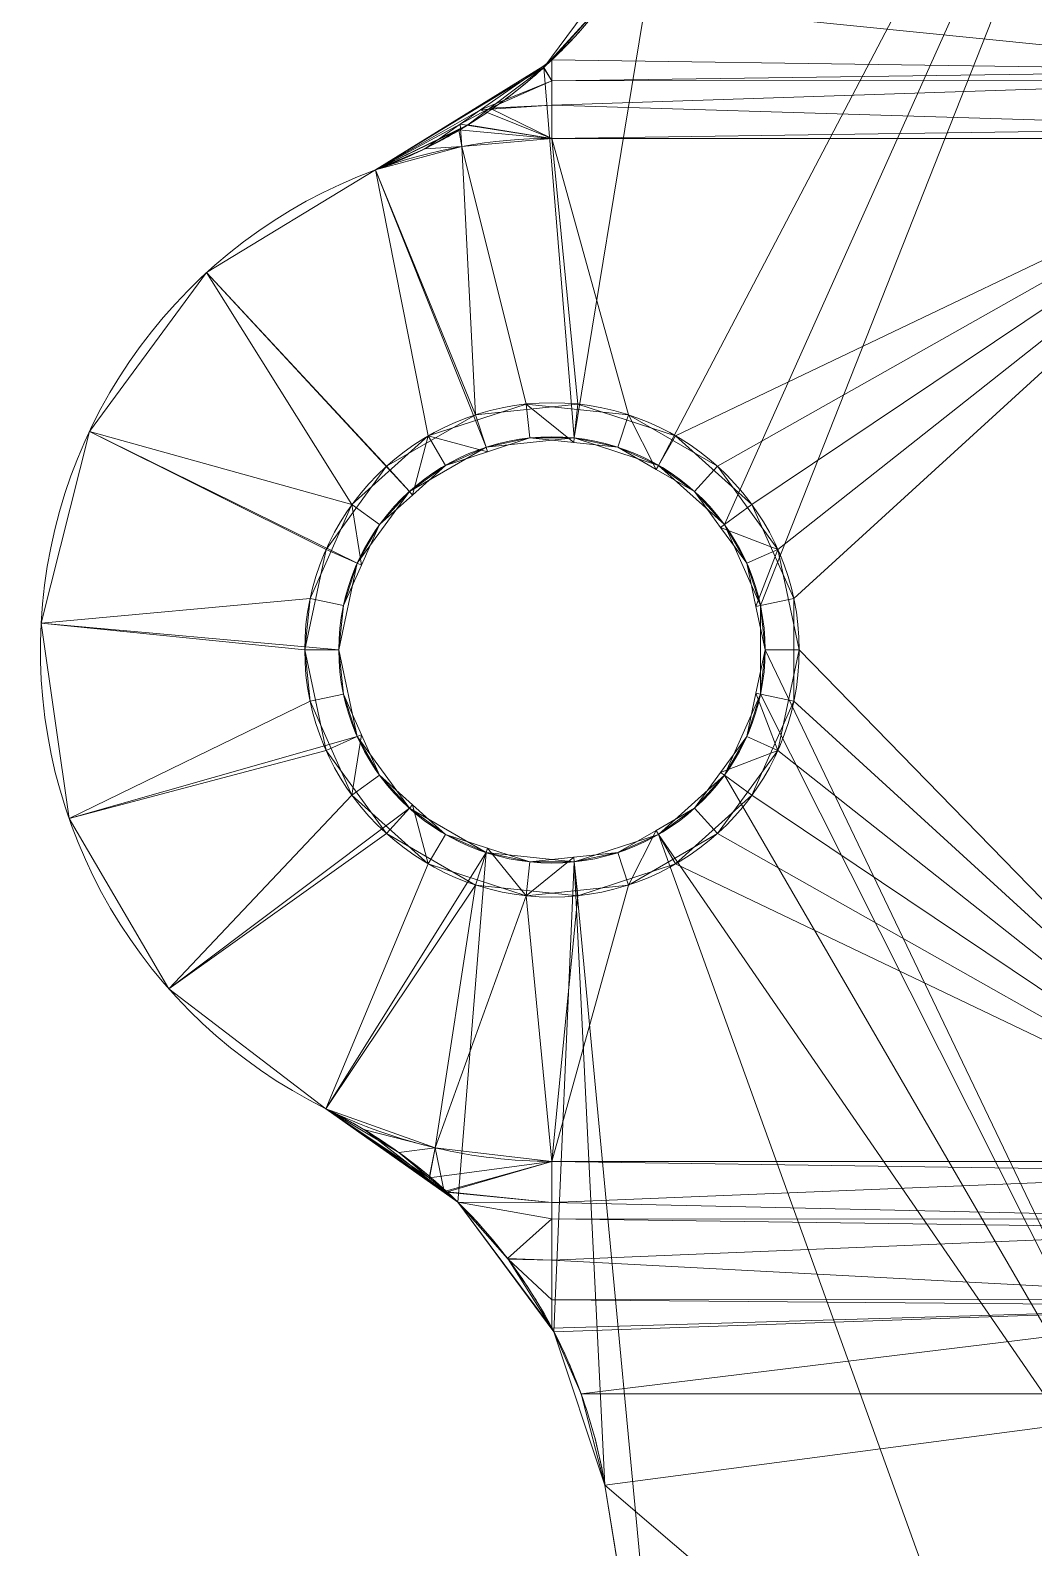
# Model space of a CAD drawing. Header units: millimetres. Extents: x 9475.8 to 9512, y -109.2 to -28.5.
# Drawn here: x 9475.76 to 9499.3, y -91.06 to -55.46 of the extents above; entities that cross this region are included whole.
import ezdxf

# ---------------------------------------------------------------- set-up
doc = ezdxf.new("R2010")
doc.units = ezdxf.units.MM
doc.layers.add('1', color=7, linetype='Continuous', true_color=0xffffff)

# ---------------------------------------------------------------- blocks, each defined once
blk = doc.blocks.new('130_11_0433_8001_000')
at = {"layer": '1', "color": 252, "linetype": 'Continuous', "lineweight": 18}
for points in [[(9490.553856, -52.625276, 28.5), (9488.52253, -65.027393, 28.5), (9490.50045, -65.669872, 28.5), (9505.49984, -37.034824, 28.5)], [(9505.49984, -37.034824, -28.5), (9490.50045, -65.669872, -28.5), (9488.52253, -65.027393, -28.5), (9490.553856, -52.625276, -28.5)], [(9490.50045, -65.669872, 28.5), (9492.045403, -67.061074, 28.5), (9505.49984, -37.034824, 28.5)], [(9505.49984, -37.034824, -28.5), (9492.045403, -67.061074, -28.5), (9490.50045, -65.669872, -28.5)], [(9492.045403, -67.061074, 28.5), (9492.890358, -68.960443, 28.5), (9505.49984, -37.034824, 28.5)], [(9492.890358, -68.960443, -28.5), (9492.045403, -67.061074, -28.5), (9505.49984, -37.034824, -28.5)], [(9505.49984, -96.110865, 28.5), (9505.49984, -37.034824, 28.5), (9492.890358, -68.960443, 28.5), (9492.890358, -71.039557, 28.5)], [(9493.000031, -70, -28.5), (9492.890358, -68.960443, -28.5), (9505.49984, -37.034824, -28.5), (9505.49984, -96.110865, -28.5)], [(9489.240646, -54.773062, 25.571231), (9487.805367, -56.338228, 28.5), (9490.553856, -52.625276, 28.5)], [(9490.553856, -52.625276, -28.5), (9487.805367, -56.338228, -28.5), (9489.240646, -54.773062, -25.571231)], [(9488.52253, -65.027393, 28.5), (9490.553856, -52.625276, 28.5), (9487.805367, -56.338228, 28.5)], [(9487.805367, -56.338228, -28.5), (9490.553856, -52.625276, -28.5), (9488.52253, -65.027393, -28.5)], [(9487.805367, -56.338228, 28.5), (9489.240646, -54.773062, 25.571231), (9487.999916, -56.156304, 24.791988)], [(9487.999916, -56.156304, -24.791988), (9489.240646, -54.773062, -25.571231), (9487.805367, -56.338228, -28.5)], [(9505.49984, -56.408517, 24.591103), (9487.999916, -56.156304, 24.791988), (9489.240646, -54.773062, 25.571231)], [(9489.240646, -54.773062, -25.571231), (9487.999916, -56.156304, -24.791988), (9505.49984, -56.408517, -24.591103)], [(9489.240646, -54.773062, 25.571231), (9505.49984, -54.758448, 25.545977), (9505.49984, -56.408517, 24.591103)], [(9505.49984, -56.408517, -24.591103), (9505.49984, -54.758448, -25.545977), (9489.240646, -54.773062, -25.571231)], [(9487.805367, -56.338228, -28.5), (9487.783432, -56.307737, -24.645053), (9487.999916, -56.156304, -24.791988)], [(9487.999916, -56.650709, -24.31372), (9487.999916, -56.156304, -24.791988), (9487.783432, -56.307737, -24.645053)], [(9487.805367, -56.338228, 24.650468), (9487.999916, -56.156304, 24.791988), (9487.999916, -56.650709, 24.31372)], [(9487.999916, -56.156304, 24.791988), (9487.805367, -56.338228, 24.650468), (9487.805367, -56.338228, 28.5)], [(9487.999916, -56.650709, 24.31372), (9487.999916, -56.156304, 24.791988), (9505.49984, -56.408517, 24.591103)], [(9505.49984, -56.408517, -24.591103), (9487.999916, -56.156304, -24.791988), (9487.999916, -56.650709, -24.31372)], [(9483.857155, -58.737691, -28.5), (9486.322403, -57.328749, -23.654379), (9487.783432, -56.307737, -24.645053)], [(9487.783432, -56.307737, -24.645053), (9487.805367, -56.338228, -28.5), (9483.857155, -58.737691, -28.5)], [(9483.857155, -58.737691, 28.5), (9487.805367, -56.338228, 28.5), (9487.805367, -56.338228, 24.650468)], [(9487.805367, -56.338228, 24.650468), (9486.540794, -57.292659, 23.725262), (9483.857155, -58.737691, 28.5)], [(9487.805367, -56.338228, 28.5), (9483.857155, -58.737691, 28.5), (9486.454964, -65.244719, 28.5), (9488.52253, -65.027393, 28.5)], [(9488.52253, -65.027393, -28.5), (9486.454964, -65.244719, -28.5), (9483.857155, -58.737691, -28.5), (9487.805367, -56.338228, -28.5)], [(9487.783432, -56.307737, -24.645053), (9486.322403, -57.328749, -23.654379), (9487.999916, -56.650709, -24.31372)], [(9486.540794, -57.292659, 23.725262), (9487.805367, -56.338228, 24.650468), (9487.999916, -56.650709, 24.31372)], [(9505.49984, -56.408517, 24.591103), (9505.49984, -56.641635, 24.312336), (9487.999916, -56.650709, 24.31372)], [(9487.999916, -56.650709, -24.31372), (9505.49984, -56.641635, -24.312336), (9505.49984, -56.408517, -24.591103)], [(9486.322403, -57.328749, -23.654379), (9487.999916, -57.215191, -23.767671), (9487.999916, -56.650709, -24.31372)], [(9487.999916, -56.650709, 24.31372), (9487.999916, -57.215191, 23.767671), (9486.540794, -57.292659, 23.725262)], [(9487.999916, -57.215191, 23.767671), (9505.49984, -56.641635, 24.312336), (9505.49984, -57.747807, 22.989567)], [(9487.999916, -57.215191, 23.767671), (9487.999916, -56.650709, 24.31372), (9505.49984, -56.641635, 24.312336)], [(9505.49984, -57.747807, -22.989567), (9505.49984, -56.641635, -24.312336), (9487.999916, -57.215191, -23.767671)], [(9505.49984, -56.641635, -24.312336), (9487.999916, -56.650709, -24.31372), (9487.999916, -57.215191, -23.767671)], [(9483.857155, -58.737691, 28.5), (9486.540794, -57.292659, 23.725262), (9486.02581, -57.682171, 23.347678)], [(9487.999916, -57.999998, 22.500001), (9486.02581, -57.682171, 23.347678), (9486.540794, -57.292659, 23.725262)], [(9487.999916, -57.999998, -22.500001), (9487.999916, -57.215191, -23.767671), (9486.322403, -57.328749, -23.654379)], [(9486.540794, -57.292659, 23.725262), (9487.999916, -57.215191, 23.767671), (9487.999916, -57.999998, 22.500001)], [(9505.49984, -57.747807, 22.989567), (9487.999916, -57.999998, 22.500001), (9487.999916, -57.215191, 23.767671)], [(9487.999916, -57.215191, -23.767671), (9487.999916, -57.999998, -22.500001), (9505.49984, -57.747807, -22.989567)], [(9483.857155, -58.737691, -28.5), (9485.846519, -57.661049, -23.331953), (9486.322403, -57.328749, -23.654379)], [(9485.019684, -58.239389, -22.770798), (9485.846519, -57.661049, -23.331953), (9483.857155, -58.737691, -28.5)], [(9485.883713, -58.188092, -22.500001), (9485.846519, -57.661049, -23.331953), (9485.019684, -58.239389, -22.770798)], [(9487.999916, -57.999998, -22.500001), (9486.322403, -57.328749, -23.654379), (9485.846519, -57.661049, -23.331953)], [(9485.846519, -57.661049, -23.331953), (9485.883713, -58.188092, -22.500001), (9487.999916, -57.999998, -22.500001)], [(9486.02581, -57.682171, 23.347678), (9485.816956, -57.79748, 23.228375), (9483.857155, -58.737691, 28.5)], [(9483.857155, -58.737691, 28.5), (9485.816956, -57.79748, 23.228375), (9485.013962, -58.242187, 22.76827)], [(9485.013962, -58.242187, 22.76827), (9485.816956, -57.79748, 23.228375), (9485.883713, -58.188092, 22.500001)], [(9485.816956, -57.79748, 23.228375), (9486.02581, -57.682171, 23.347678), (9487.999916, -57.999998, 22.500001)], [(9487.999916, -57.999998, 22.500001), (9485.883713, -58.188092, 22.500001), (9485.816956, -57.79748, 23.228375)], [(9485.883713, -58.188092, 22.500001), (9487.999916, -57.999998, 22.500001), (9488.606453, -64.231776, 22.500001), (9486.207962, -64.483874, 22.500001)], [(9487.999916, -57.999998, -22.500001), (9485.883713, -58.188092, -22.500001), (9487.393379, -64.231776, -22.500001), (9489.79187, -64.483874, -22.500001)], [(9505.49984, -57.747807, 22.989567), (9505.49984, -57.999998, 22.500001), (9487.999916, -57.999998, 22.500001)], [(9487.999916, -57.999998, -22.500001), (9505.49984, -57.999998, -22.500001), (9505.49984, -57.747807, -22.989567)], [(9490.90004, -64.97705, 22.500001), (9488.606453, -64.231776, 22.500001), (9487.999916, -57.999998, 22.500001), (9505.49984, -57.999998, 22.500001)], [(9505.49984, -57.999998, -22.500001), (9487.999916, -57.999998, -22.500001), (9489.79187, -64.483874, -22.500001), (9491.881371, -65.689757, -22.500001)], [(9505.49984, -57.999998, 22.500001), (9492.691994, -66.590846, 22.500001), (9490.90004, -64.97705, 22.500001)], [(9491.881371, -65.689757, -22.500001), (9493.298531, -67.64093, -22.500001), (9505.49984, -57.999998, -22.500001)], [(9505.49984, -57.999998, 22.500001), (9493.673325, -68.794109, 22.500001), (9492.691994, -66.590846, 22.500001)], [(9493.298531, -67.64093, -22.500001), (9493.800163, -70, -22.500001), (9505.49984, -82.000002, -22.500001), (9505.49984, -57.999998, -22.500001)], [(9505.49984, -57.999998, 22.500001), (9505.49984, -82.000002, 22.500001), (9493.673325, -71.205884, 22.500001), (9493.673325, -68.794109, 22.500001)], [(9486.207962, -64.483874, 22.500001), (9483.857155, -58.737691, 22.500001), (9485.883713, -58.188092, 22.500001)], [(9485.883713, -58.188092, 22.500001), (9483.857155, -58.737691, 22.500001), (9485.013962, -58.242187, 22.76827)], [(9485.019684, -58.239389, -22.770798), (9483.857155, -58.737691, -22.500001), (9485.883713, -58.188092, -22.500001)], [(9485.099792, -64.97705, -22.500001), (9487.393379, -64.231776, -22.500001), (9485.883713, -58.188092, -22.500001), (9483.857155, -58.737691, -22.500001)], [(9483.857155, -58.737691, -28.5), (9483.857155, -58.737691, -22.500001), (9485.019684, -58.239389, -22.770798)], [(9485.013962, -58.242187, 22.76827), (9483.857155, -58.737691, 22.500001), (9483.857155, -58.737691, 28.5)], [(9479.899406, -61.146859, 22.500001), (9483.857155, -58.737691, 22.500001), (9486.207962, -64.483874, 22.500001), (9484.119415, -65.689757, 22.500001)], [(9483.857155, -58.737691, 28.5), (9483.857155, -58.737691, 22.500001), (9479.899406, -61.146859, 22.500001), (9479.899406, -61.146859, 28.5)], [(9483.857155, -58.737691, -22.500001), (9483.857155, -58.737691, -28.5), (9479.899406, -61.146859, -28.5), (9479.899406, -61.146859, -22.500001)], [(9483.307838, -66.590846, -22.500001), (9485.099792, -64.97705, -22.500001), (9483.857155, -58.737691, -22.500001), (9479.899406, -61.146859, -22.500001)], [(9484.654427, -66.284277, 28.5), (9486.454964, -65.244719, 28.5), (9483.857155, -58.737691, 28.5), (9479.899406, -61.146859, 28.5)], [(9479.899406, -61.146859, -28.5), (9483.857155, -58.737691, -28.5), (9486.454964, -65.244719, -28.5), (9484.654427, -66.284277, -28.5)], [(9484.119415, -65.689757, 22.500001), (9482.701302, -67.64093, 22.500001), (9477.14901, -64.876109, 22.500001), (9479.899406, -61.146859, 22.500001)], [(9479.899406, -61.146859, 28.5), (9479.899406, -61.146859, 22.500001), (9477.14901, -64.876109, 22.500001), (9477.14901, -64.876109, 28.5)], [(9479.899406, -61.146859, -22.500001), (9479.899406, -61.146859, -28.5), (9477.14901, -64.876109, -28.5), (9477.14901, -64.876109, -22.500001)], [(9479.899406, -61.146859, -22.500001), (9477.14901, -64.876109, -22.500001), (9483.307838, -66.590846, -22.500001)], [(9479.899406, -61.146859, 28.5), (9477.14901, -64.876109, 28.5), (9483.431816, -67.96632, 28.5), (9484.654427, -66.284277, 28.5)], [(9484.654427, -66.284277, -28.5), (9483.431816, -67.96632, -28.5), (9477.14901, -64.876109, -28.5), (9479.899406, -61.146859, -28.5)], [(9486.488342, -65.348633, -23.3), (9487.477303, -65.027393, -23.3), (9487.393379, -64.231776, -22.500001), (9485.099792, -64.97705, -22.500001)], [(9488.52253, -65.027393, 23.3), (9486.454964, -65.244719, 23.3), (9486.207962, -64.483874, 22.500001), (9488.606453, -64.231776, 22.500001)], [(9487.393379, -64.231776, -22.500001), (9487.477303, -65.027393, -23.3), (9488.511086, -65.136053, -23.3)], [(9488.511086, -65.136053, -23.3), (9489.544868, -65.244719, -23.3), (9489.79187, -64.483874, -22.500001), (9487.393379, -64.231776, -22.500001)], [(9490.50045, -65.669872, 23.3), (9488.52253, -65.027393, 23.3), (9488.606453, -64.231776, 22.500001), (9490.90004, -64.97705, 22.500001)], [(9486.454964, -65.244719, 23.3), (9484.654427, -66.284277, 23.3), (9484.119415, -65.689757, 22.500001), (9486.207962, -64.483874, 22.500001)], [(9489.79187, -64.483874, -22.500001), (9489.544868, -65.244719, -23.3), (9490.445137, -65.764494, -23.3)], [(9490.445137, -65.764494, -23.3), (9491.345406, -66.284277, -23.3), (9491.881371, -65.689757, -22.500001), (9489.79187, -64.483874, -22.500001)], [(9482.701302, -67.64093, 22.500001), (9482.199669, -70, 22.500001), (9476.016998, -69.369368, 22.500001), (9477.14901, -64.876109, 22.500001)], [(9477.14901, -64.876109, 28.5), (9477.14901, -64.876109, 22.500001), (9476.016998, -69.369368, 22.500001), (9476.016998, -69.369368, 28.5)], [(9477.14901, -64.876109, -22.500001), (9477.14901, -64.876109, -28.5), (9476.016998, -69.369368, -28.5), (9476.016998, -69.369368, -22.500001)], [(9482.326508, -68.794109, -22.500001), (9483.307838, -66.590846, -22.500001), (9477.14901, -64.876109, -22.500001), (9476.016998, -69.369368, -22.500001)], [(9477.14901, -64.876109, 28.5), (9476.016998, -69.369368, 28.5), (9482.999802, -70, 28.5), (9483.431816, -67.96632, 28.5)], [(9483.431816, -67.96632, -28.5), (9482.999802, -70, -28.5), (9476.016998, -69.369368, -28.5), (9477.14901, -64.876109, -28.5)], [(9485.099792, -64.97705, -22.500001), (9483.307838, -66.590846, -22.500001), (9483.955383, -67.061074, -23.3), (9484.727859, -66.365473, -23.3)], [(9484.727859, -66.365473, -23.3), (9485.500336, -65.669872, -23.3), (9485.099792, -64.97705, -22.500001)], [(9485.099792, -64.97705, -22.500001), (9485.500336, -65.669872, -23.3), (9486.488342, -65.348633, -23.3)], [(9488.52253, -65.027393, 23.3), (9488.52253, -65.027393, 28.5), (9486.454964, -65.244719, 28.5), (9486.454964, -65.244719, 23.3)], [(9487.477303, -65.027393, -23.3), (9486.454964, -65.244719, -28.5), (9488.52253, -65.027393, -28.5)], [(9487.477303, -65.027393, -23.3), (9486.488342, -65.348633, -23.3), (9486.454964, -65.244719, -28.5)], [(9488.52253, -65.027393, -28.5), (9488.511086, -65.136053, -23.3), (9487.477303, -65.027393, -23.3)], [(9489.544868, -65.244719, -23.3), (9488.511086, -65.136053, -23.3), (9488.52253, -65.027393, -28.5)], [(9490.50045, -65.669872, 23.3), (9490.50045, -65.669872, 28.5), (9488.52253, -65.027393, 28.5), (9488.52253, -65.027393, 23.3)], [(9488.52253, -65.027393, -28.5), (9490.50045, -65.669872, -28.5), (9489.544868, -65.244719, -23.3)], [(9492.045403, -67.061074, 23.3), (9490.50045, -65.669872, 23.3), (9490.90004, -64.97705, 22.500001), (9492.691994, -66.590846, 22.500001)], [(9486.454964, -65.244719, 23.3), (9486.454964, -65.244719, 28.5), (9484.654427, -66.284277, 28.5), (9484.654427, -66.284277, 23.3)], [(9484.654427, -66.284277, -28.5), (9486.454964, -65.244719, -28.5), (9485.500336, -65.669872, -23.3)], [(9486.454964, -65.244719, -28.5), (9486.488342, -65.348633, -23.3), (9485.500336, -65.669872, -23.3)], [(9490.50045, -65.669872, -28.5), (9490.445137, -65.764494, -23.3), (9489.544868, -65.244719, -23.3)], [(9484.654427, -66.284277, 23.3), (9483.431816, -67.96632, 23.3), (9482.701302, -67.64093, 22.500001), (9484.119415, -65.689757, 22.500001)], [(9485.500336, -65.669872, -23.3), (9484.727859, -66.365473, -23.3), (9484.654427, -66.284277, -28.5)], [(9491.345406, -66.284277, -23.3), (9490.445137, -65.764494, -23.3), (9490.50045, -65.669872, -28.5)], [(9492.045403, -67.061074, 23.3), (9492.045403, -67.061074, 28.5), (9490.50045, -65.669872, 28.5), (9490.50045, -65.669872, 23.3)], [(9490.50045, -65.669872, -28.5), (9492.045403, -67.061074, -28.5), (9491.345406, -66.284277, -23.3)], [(9493.298531, -67.64093, -22.500001), (9491.881371, -65.689757, -22.500001), (9491.345406, -66.284277, -23.3), (9491.956711, -67.125298, -23.3)], [(9484.654427, -66.284277, 23.3), (9484.654427, -66.284277, 28.5), (9483.431816, -67.96632, 28.5), (9483.431816, -67.96632, 23.3)], [(9483.431816, -67.96632, -28.5), (9484.654427, -66.284277, -28.5), (9483.955383, -67.061074, -23.3)], [(9484.654427, -66.284277, -28.5), (9484.727859, -66.365473, -23.3), (9483.955383, -67.061074, -23.3)], [(9492.045403, -67.061074, -28.5), (9491.956711, -67.125298, -23.3), (9491.345406, -66.284277, -23.3)], [(9483.307838, -66.590846, -22.500001), (9482.326508, -68.794109, -22.500001), (9483.109474, -68.960443, -23.3), (9483.531952, -68.010755, -23.3)], [(9483.531952, -68.010755, -23.3), (9483.955383, -67.061074, -23.3), (9483.307838, -66.590846, -22.500001)], [(9492.890358, -68.960443, 23.3), (9492.045403, -67.061074, 23.3), (9492.691994, -66.590846, 22.500001), (9493.673325, -68.794109, 22.500001)], [(9483.955383, -67.061074, -23.3), (9483.531952, -68.010755, -23.3), (9483.431816, -67.96632, -28.5)], [(9492.568016, -67.96632, -23.3), (9491.956711, -67.125298, -23.3), (9492.045403, -67.061074, -28.5)], [(9491.956711, -67.125298, -23.3), (9492.568016, -67.96632, -23.3), (9493.298531, -67.64093, -22.500001)], [(9492.890358, -68.960443, 23.3), (9492.890358, -68.960443, 28.5), (9492.045403, -67.061074, 28.5), (9492.045403, -67.061074, 23.3)], [(9492.045403, -67.061074, -28.5), (9492.890358, -68.960443, -28.5), (9492.568016, -67.96632, -23.3)], [(9483.431816, -67.96632, 23.3), (9482.999802, -70, 23.3), (9482.199669, -70, 22.500001), (9482.701302, -67.64093, 22.500001)], [(9493.298531, -67.64093, -22.500001), (9492.568016, -67.96632, -23.3), (9492.783546, -68.98316, -23.3)], [(9492.783546, -68.98316, -23.3), (9493.000031, -70, -23.3), (9493.800163, -70, -22.500001), (9493.298531, -67.64093, -22.500001)], [(9483.431816, -67.96632, 23.3), (9483.431816, -67.96632, 28.5), (9482.999802, -70, 28.5), (9482.999802, -70, 23.3)], [(9482.999802, -70, -28.5), (9483.431816, -67.96632, -28.5), (9483.109474, -68.960443, -23.3)], [(9483.431816, -67.96632, -28.5), (9483.531952, -68.010755, -23.3), (9483.109474, -68.960443, -23.3)], [(9492.890358, -68.960443, -28.5), (9492.783546, -68.98316, -23.3), (9492.568016, -67.96632, -23.3)], [(9482.199669, -70, -22.500001), (9482.326508, -68.794109, -22.500001), (9476.016998, -69.369368, -22.500001)], [(9482.999802, -70, -23.3), (9483.109474, -68.960443, -23.3), (9482.326508, -68.794109, -22.500001), (9482.199669, -70, -22.500001)], [(9483.109474, -68.960443, -23.3), (9482.999802, -70, -23.3), (9482.999802, -70, -28.5)], [(9493.000031, -70, -23.3), (9492.783546, -68.98316, -23.3), (9492.890358, -68.960443, -28.5)], [(9492.890358, -71.039557, 23.3), (9492.890358, -68.960443, 23.3), (9493.673325, -68.794109, 22.500001), (9493.673325, -71.205884, 22.500001)], [(9492.890358, -71.039557, 23.3), (9492.890358, -71.039557, 28.5), (9492.890358, -68.960443, 28.5), (9492.890358, -68.960443, 23.3)], [(9492.890358, -68.960443, -28.5), (9493.000031, -70, -28.5), (9493.000031, -70, -23.3)], [(9476.671219, -73.956668, 22.500001), (9476.016998, -69.369368, 22.500001), (9482.199669, -70, 22.500001), (9482.701302, -72.35907, 22.500001)], [(9476.016998, -69.369368, 28.5), (9476.016998, -69.369368, 22.500001), (9476.671219, -73.956668, 22.500001), (9476.671219, -73.956668, 28.5)], [(9476.016998, -69.369368, -22.500001), (9476.016998, -69.369368, -28.5), (9476.671219, -73.956668, -28.5), (9476.671219, -73.956668, -22.500001)], [(9476.016998, -69.369368, -22.500001), (9476.671219, -73.956668, -22.500001), (9482.326508, -71.205884, -22.500001), (9482.199669, -70, -22.500001)], [(9483.431816, -72.033681, 28.5), (9482.999802, -70, 28.5), (9476.016998, -69.369368, 28.5), (9476.671219, -73.956668, 28.5)], [(9476.671219, -73.956668, -28.5), (9476.016998, -69.369368, -28.5), (9482.999802, -70, -28.5), (9483.431816, -72.033681, -28.5)], [(9482.999802, -70, 23.3), (9483.431816, -72.033681, 23.3), (9482.701302, -72.35907, 22.500001), (9482.199669, -70, 22.500001)], [(9482.199669, -70, -22.500001), (9482.326508, -71.205884, -22.500001), (9483.109474, -71.039557, -23.3), (9482.999802, -70, -23.3)], [(9482.999802, -70, 23.3), (9482.999802, -70, 28.5), (9483.431816, -72.033681, 28.5), (9483.431816, -72.033681, 23.3)], [(9482.999802, -70, -28.5), (9482.999802, -70, -23.3), (9483.109474, -71.039557, -23.3)], [(9483.109474, -71.039557, -23.3), (9483.431816, -72.033681, -28.5), (9482.999802, -70, -28.5)], [(9493.298531, -72.35907, -22.500001), (9493.800163, -70, -22.500001), (9493.000031, -70, -23.3), (9492.783546, -71.016841, -23.3)], [(9492.890358, -71.039557, -28.5), (9492.783546, -71.016841, -23.3), (9493.000031, -70, -23.3)], [(9493.000031, -70, -23.3), (9493.000031, -70, -28.5), (9492.890358, -71.039557, -28.5)], [(9505.49984, -96.110865, -28.5), (9492.890358, -71.039557, -28.5), (9493.000031, -70, -28.5)], [(9505.49984, -82.000002, -22.500001), (9493.800163, -70, -22.500001), (9493.298531, -72.35907, -22.500001)], [(9483.531952, -71.989246, -23.3), (9483.109474, -71.039557, -23.3), (9482.326508, -71.205884, -22.500001), (9483.307838, -73.409155, -22.500001)], [(9483.109474, -71.039557, -23.3), (9483.531952, -71.989246, -23.3), (9483.431816, -72.033681, -28.5)], [(9492.045403, -72.938927, 23.3), (9492.045403, -72.938927, 28.5), (9492.890358, -71.039557, 28.5), (9492.890358, -71.039557, 23.3)], [(9492.045403, -72.938927, 23.3), (9492.890358, -71.039557, 23.3), (9493.673325, -71.205884, 22.500001), (9492.691994, -73.409155, 22.500001)], [(9492.568016, -72.033681, -23.3), (9492.890358, -71.039557, -28.5), (9492.045403, -72.938927, -28.5)], [(9492.890358, -71.039557, 28.5), (9492.045403, -72.938927, 28.5), (9505.49984, -96.110865, 28.5)], [(9505.49984, -96.110865, -28.5), (9492.045403, -72.938927, -28.5), (9492.890358, -71.039557, -28.5)], [(9492.783546, -71.016841, -23.3), (9492.568016, -72.033681, -23.3), (9493.298531, -72.35907, -22.500001)], [(9492.568016, -72.033681, -23.3), (9492.783546, -71.016841, -23.3), (9492.890358, -71.039557, -28.5)], [(9476.671219, -73.956668, -22.500001), (9479.014397, -77.953987, -22.500001), (9483.307838, -73.409155, -22.500001), (9482.326508, -71.205884, -22.500001)], [(9492.691994, -73.409155, 22.500001), (9493.673325, -71.205884, 22.500001), (9505.49984, -82.000002, 22.500001)], [(9484.654427, -73.715724, 28.5), (9483.431816, -72.033681, 28.5), (9476.671219, -73.956668, 28.5), (9479.014397, -77.953987, 28.5)], [(9479.014397, -77.953987, -28.5), (9476.671219, -73.956668, -28.5), (9483.431816, -72.033681, -28.5), (9484.654427, -73.715724, -28.5)], [(9483.431816, -72.033681, 23.3), (9484.654427, -73.715724, 23.3), (9484.119415, -74.310243, 22.500001), (9482.701302, -72.35907, 22.500001)], [(9483.307838, -73.409155, -22.500001), (9483.955383, -72.938927, -23.3), (9483.531952, -71.989246, -23.3)], [(9483.431816, -72.033681, -28.5), (9483.531952, -71.989246, -23.3), (9483.955383, -72.938927, -23.3)], [(9483.431816, -72.033681, 23.3), (9483.431816, -72.033681, 28.5), (9484.654427, -73.715724, 28.5), (9484.654427, -73.715724, 23.3)], [(9483.955383, -72.938927, -23.3), (9484.654427, -73.715724, -28.5), (9483.431816, -72.033681, -28.5)], [(9493.298531, -72.35907, -22.500001), (9492.568016, -72.033681, -23.3), (9491.956711, -72.874703, -23.3)], [(9492.045403, -72.938927, -28.5), (9491.956711, -72.874703, -23.3), (9492.568016, -72.033681, -23.3)], [(9479.014397, -77.953987, 22.500001), (9476.671219, -73.956668, 22.500001), (9482.701302, -72.35907, 22.500001), (9484.119415, -74.310243, 22.500001)], [(9491.956711, -72.874703, -23.3), (9491.345406, -73.715724, -23.3), (9491.881371, -74.310243, -22.500001), (9493.298531, -72.35907, -22.500001)], [(9505.49984, -82.000002, -22.500001), (9493.298531, -72.35907, -22.500001), (9491.881371, -74.310243, -22.500001)], [(9484.727859, -73.634528, -23.3), (9483.955383, -72.938927, -23.3), (9483.307838, -73.409155, -22.500001), (9485.099792, -75.022951, -22.500001)], [(9483.955383, -72.938927, -23.3), (9484.727859, -73.634528, -23.3), (9484.654427, -73.715724, -28.5)], [(9490.50045, -74.330129, 23.3), (9490.50045, -74.330129, 28.5), (9492.045403, -72.938927, 28.5), (9492.045403, -72.938927, 23.3)], [(9490.50045, -74.330129, 23.3), (9492.045403, -72.938927, 23.3), (9492.691994, -73.409155, 22.500001), (9490.90004, -75.022951, 22.500001)], [(9491.345406, -73.715724, -23.3), (9492.045403, -72.938927, -28.5), (9490.50045, -74.330129, -28.5)], [(9505.49984, -96.110865, 28.5), (9492.045403, -72.938927, 28.5), (9490.50045, -74.330129, 28.5)], [(9490.50045, -74.330129, -28.5), (9492.045403, -72.938927, -28.5), (9505.49984, -96.110865, -28.5)], [(9491.345406, -73.715724, -23.3), (9491.956711, -72.874703, -23.3), (9492.045403, -72.938927, -28.5)], [(9485.099792, -75.022951, -22.500001), (9483.307838, -73.409155, -22.500001), (9479.014397, -77.953987, -22.500001), (9482.698441, -80.765307, -22.500001)], [(9484.654427, -73.715724, -28.5), (9484.727859, -73.634528, -23.3), (9485.500336, -74.330129, -23.3)], [(9485.099792, -75.022951, -22.500001), (9485.500336, -74.330129, -23.3), (9484.727859, -73.634528, -23.3)], [(9490.90004, -75.022951, 22.500001), (9492.691994, -73.409155, 22.500001), (9505.49984, -82.000002, 22.500001)], [(9476.671219, -73.956668, 28.5), (9476.671219, -73.956668, 22.500001), (9479.014397, -77.953987, 22.500001), (9479.014397, -77.953987, 28.5)], [(9476.671219, -73.956668, -22.500001), (9476.671219, -73.956668, -28.5), (9479.014397, -77.953987, -28.5), (9479.014397, -77.953987, -22.500001)], [(9486.454964, -74.755281, 28.5), (9484.654427, -73.715724, 28.5), (9479.014397, -77.953987, 28.5), (9482.698441, -80.765307, 28.5)], [(9482.698441, -80.765307, -28.5), (9479.014397, -77.953987, -28.5), (9484.654427, -73.715724, -28.5), (9486.454964, -74.755281, -28.5)], [(9484.654427, -73.715724, 23.3), (9486.454964, -74.755281, 23.3), (9486.207962, -75.516127, 22.500001), (9484.119415, -74.310243, 22.500001)], [(9484.654427, -73.715724, 23.3), (9484.654427, -73.715724, 28.5), (9486.454964, -74.755281, 28.5), (9486.454964, -74.755281, 23.3)], [(9485.500336, -74.330129, -23.3), (9486.454964, -74.755281, -28.5), (9484.654427, -73.715724, -28.5)], [(9489.79187, -75.516127, -22.500001), (9491.881371, -74.310243, -22.500001), (9491.345406, -73.715724, -23.3), (9490.445137, -74.235506, -23.3)], [(9490.50045, -74.330129, -28.5), (9490.445137, -74.235506, -23.3), (9491.345406, -73.715724, -23.3)], [(9482.698441, -80.765307, 22.500001), (9479.014397, -77.953987, 22.500001), (9484.119415, -74.310243, 22.500001), (9486.207962, -75.516127, 22.500001)], [(9486.488342, -74.651368, -23.3), (9485.500336, -74.330129, -23.3), (9485.099792, -75.022951, -22.500001), (9487.393379, -75.768225, -22.500001)], [(9485.500336, -74.330129, -23.3), (9486.488342, -74.651368, -23.3), (9486.454964, -74.755281, -28.5)], [(9491.881371, -74.310243, -22.500001), (9489.79187, -75.516127, -22.500001), (9487.999916, -82.000002, -22.500001), (9505.49984, -82.000002, -22.500001)], [(9488.52253, -74.972607, 23.3), (9488.52253, -74.972607, 28.5), (9490.50045, -74.330129, 28.5), (9490.50045, -74.330129, 23.3)], [(9488.52253, -74.972607, 23.3), (9490.50045, -74.330129, 23.3), (9490.90004, -75.022951, 22.500001), (9488.606453, -75.768225, 22.500001)], [(9489.544868, -74.755281, -23.3), (9490.50045, -74.330129, -28.5), (9488.52253, -74.972607, -28.5)], [(9490.50045, -74.330129, 28.5), (9488.52253, -74.972607, 28.5), (9490.814209, -99.246219, 28.5), (9498.865128, -97.5274, 28.5)], [(9498.865128, -97.5274, -28.5), (9490.814209, -99.246219, -28.5), (9488.52253, -74.972607, -28.5), (9490.50045, -74.330129, -28.5)], [(9490.445137, -74.235506, -23.3), (9489.544868, -74.755281, -23.3), (9489.79187, -75.516127, -22.500001)], [(9489.544868, -74.755281, -23.3), (9490.445137, -74.235506, -23.3), (9490.50045, -74.330129, -28.5)], [(9498.865128, -97.5274, 28.5), (9505.49984, -96.110865, 28.5), (9490.50045, -74.330129, 28.5)], [(9490.50045, -74.330129, -28.5), (9505.49984, -96.110865, -28.5), (9498.865128, -97.5274, -28.5)], [(9482.698441, -80.765307, 28.5), (9485.791206, -82.955495, 28.5), (9486.454964, -74.755281, 28.5)], [(9486.454964, -74.755281, -28.5), (9485.791206, -82.955495, -28.5), (9482.698441, -80.765307, -28.5)], [(9488.52253, -74.972607, 28.5), (9486.454964, -74.755281, 28.5), (9485.791206, -82.955495, 28.5), (9488.046646, -86.000942, 28.5)], [(9488.046646, -86.000942, -28.5), (9485.791206, -82.955495, -28.5), (9486.454964, -74.755281, -28.5), (9488.52253, -74.972607, -28.5)], [(9486.454964, -74.755281, 23.3), (9488.52253, -74.972607, 23.3), (9488.606453, -75.768225, 22.500001), (9486.207962, -75.516127, 22.500001)], [(9486.454964, -74.755281, -28.5), (9486.488342, -74.651368, -23.3), (9487.477303, -74.972607, -23.3)], [(9486.454964, -74.755281, 23.3), (9486.454964, -74.755281, 28.5), (9488.52253, -74.972607, 28.5), (9488.52253, -74.972607, 23.3)], [(9488.52253, -74.972607, -28.5), (9486.454964, -74.755281, -28.5), (9487.477303, -74.972607, -23.3)], [(9487.393379, -75.768225, -22.500001), (9487.477303, -74.972607, -23.3), (9486.488342, -74.651368, -23.3)], [(9487.393379, -75.768225, -22.500001), (9489.79187, -75.516127, -22.500001), (9489.544868, -74.755281, -23.3), (9488.511086, -74.863948, -23.3)], [(9488.52253, -74.972607, -28.5), (9488.511086, -74.863948, -23.3), (9489.544868, -74.755281, -23.3)], [(9487.393379, -75.768225, -22.500001), (9485.099792, -75.022951, -22.500001), (9482.698441, -80.765307, -22.500001), (9485.261917, -81.683502, -22.500001)], [(9488.511086, -74.863948, -23.3), (9487.477303, -74.972607, -23.3), (9487.393379, -75.768225, -22.500001)], [(9487.477303, -74.972607, -23.3), (9488.511086, -74.863948, -23.3), (9488.52253, -74.972607, -28.5)], [(9505.49984, -82.000002, 22.500001), (9487.999916, -82.000002, 22.500001), (9488.606453, -75.768225, 22.500001), (9490.90004, -75.022951, 22.500001)], [(9488.52253, -74.972607, 28.5), (9488.046646, -86.000942, 28.5), (9489.239693, -89.597896, 28.5)], [(9489.239693, -89.597896, -28.5), (9488.046646, -86.000942, -28.5), (9488.52253, -74.972607, -28.5)], [(9489.239693, -89.597896, 28.5), (9490.814209, -99.246219, 28.5), (9488.52253, -74.972607, 28.5)], [(9488.52253, -74.972607, -28.5), (9490.814209, -99.246219, -28.5), (9489.239693, -89.597896, -28.5)], [(9486.207962, -75.516127, 22.500001), (9485.261917, -81.683502, 22.500001), (9482.698441, -80.765307, 22.500001)], [(9486.207962, -75.516127, 22.500001), (9488.606453, -75.768225, 22.500001), (9487.999916, -82.000002, 22.500001), (9485.261917, -81.683502, 22.500001)], [(9485.261917, -81.683502, -22.500001), (9487.999916, -82.000002, -22.500001), (9487.393379, -75.768225, -22.500001)], [(9489.79187, -75.516127, -22.500001), (9487.393379, -75.768225, -22.500001), (9487.999916, -82.000002, -22.500001)], [(9479.014397, -77.953987, 28.5), (9479.014397, -77.953987, 22.500001), (9482.698441, -80.765307, 22.500001), (9482.698441, -80.765307, 28.5)], [(9479.014397, -77.953987, -22.500001), (9479.014397, -77.953987, -28.5), (9482.698441, -80.765307, -28.5), (9482.698441, -80.765307, -22.500001)], [(9483.607292, -81.262633, 22.685863), (9482.698441, -80.765307, 22.500001), (9485.261917, -81.683502, 22.500001)], [(9482.698441, -80.765307, 28.5), (9485.470772, -82.707025, 23.954079), (9485.791206, -82.955495, 24.172237)], [(9482.698441, -80.765307, 28.5), (9482.698441, -80.765307, 22.500001), (9483.607292, -81.262633, 22.685863)], [(9483.607292, -81.262633, 22.685863), (9485.118866, -82.434513, 23.714805), (9482.698441, -80.765307, 28.5)], [(9485.118866, -82.434513, 23.714805), (9485.470772, -82.707025, 23.954079), (9482.698441, -80.765307, 28.5)], [(9485.791206, -82.955495, 24.172237), (9485.791206, -82.955495, 28.5), (9482.698441, -80.765307, 28.5)], [(9485.261917, -81.683502, -22.500001), (9482.698441, -80.765307, -22.500001), (9483.607292, -81.262633, -22.685863)], [(9482.698441, -80.765307, -28.5), (9484.407425, -81.791528, -23.115642), (9483.607292, -81.262633, -22.685863)], [(9482.698441, -80.765307, -28.5), (9485.116005, -82.387567, -23.656698), (9484.407425, -81.791528, -23.115642)], [(9482.698441, -80.765307, -28.5), (9485.791206, -82.955495, -28.5), (9485.791206, -82.955495, -24.172237)], [(9485.791206, -82.955495, -24.172237), (9485.515594, -82.723834, -23.961946), (9482.698441, -80.765307, -28.5)], [(9485.515594, -82.723834, -23.961946), (9485.116005, -82.387567, -23.656698), (9482.698441, -80.765307, -28.5)], [(9483.607292, -81.262633, -22.685863), (9482.698441, -80.765307, -22.500001), (9482.698441, -80.765307, -28.5)], [(9485.261917, -81.683502, 22.500001), (9485.118866, -82.434513, 23.714805), (9483.607292, -81.262633, 22.685863)], [(9485.261917, -81.683502, -22.500001), (9483.607292, -81.262633, -22.685863), (9484.407425, -81.791528, -23.115642)], [(9484.407425, -81.791528, -23.115642), (9485.116005, -82.387567, -23.656698), (9485.261917, -81.683502, -22.500001)], [(9487.999916, -82.000002, -22.500001), (9485.261917, -81.683502, -22.500001), (9485.116005, -82.387567, -23.656698)], [(9485.470772, -82.707025, 23.954079), (9485.118866, -82.434513, 23.714805), (9485.261917, -81.683502, 22.500001)], [(9485.470772, -82.707025, 23.954079), (9485.261917, -81.683502, 22.500001), (9487.999916, -82.000002, 22.500001)], [(9485.116005, -82.387567, -23.656698), (9485.515594, -82.723834, -23.961946), (9487.999916, -82.000002, -22.500001)], [(9487.999916, -82.000002, 22.500001), (9487.999916, -82.964264, 23.979831), (9485.470772, -82.707025, 23.954079)], [(9485.515594, -82.723834, -23.961946), (9487.999916, -82.964264, -23.979831), (9487.999916, -82.000002, -22.500001)], [(9487.999916, -82.964264, 23.979831), (9487.999916, -82.000002, 22.500001), (9505.49984, -82.252197, 22.989567)], [(9487.999916, -82.000002, 22.500001), (9505.49984, -82.000002, 22.500001), (9505.49984, -82.252197, 22.989567)], [(9505.49984, -82.252197, -22.989567), (9487.999916, -82.000002, -22.500001), (9487.999916, -82.964264, -23.979831)], [(9505.49984, -82.252197, -22.989567), (9505.49984, -82.000002, -22.500001), (9487.999916, -82.000002, -22.500001)], [(9505.49984, -82.252197, 22.989567), (9505.49984, -83.358362, 24.312336), (9487.999916, -82.964264, 23.979831)], [(9487.999916, -82.964264, -23.979831), (9505.49984, -83.358362, -24.312336), (9505.49984, -82.252197, -22.989567)], [(9485.791206, -82.955495, 24.172237), (9485.470772, -82.707025, 23.954079), (9487.999916, -82.964264, 23.979831)], [(9487.999916, -82.964264, -23.979831), (9485.515594, -82.723834, -23.961946), (9485.791206, -82.955495, -24.172237)], [(9485.791206, -82.955495, 24.172237), (9487.999916, -82.964264, 23.979831), (9487.999916, -83.352253, 24.305202)], [(9486.956596, -84.279917, 25.112839), (9485.791206, -82.955495, 24.172237), (9487.999916, -83.352253, 24.305202)], [(9485.791206, -82.955495, 28.5), (9486.969948, -84.295437, 25.123861), (9487.999916, -85.912146, 25.798414)], [(9485.791206, -82.955495, 28.5), (9485.791206, -82.955495, 24.172237), (9486.956596, -84.279917, 25.112839)], [(9486.956596, -84.279917, 25.112839), (9486.969948, -84.295437, 25.123861), (9485.791206, -82.955495, 28.5)], [(9487.999916, -85.912146, 25.798414), (9488.046646, -86.000942, 28.5), (9485.791206, -82.955495, 28.5)], [(9487.999916, -83.352253, -24.305202), (9485.791206, -82.955495, -24.172237), (9486.956596, -84.279917, -25.112839)], [(9487.999916, -83.352253, -24.305202), (9487.999916, -82.964264, -23.979831), (9485.791206, -82.955495, -24.172237)], [(9485.791206, -82.955495, -28.5), (9486.969948, -84.295437, -25.123861), (9486.956596, -84.279917, -25.112839)], [(9485.791206, -82.955495, -28.5), (9488.046646, -86.000942, -28.5), (9487.999916, -85.912146, -25.798414)], [(9487.999916, -85.912146, -25.798414), (9486.969948, -84.295437, -25.123861), (9485.791206, -82.955495, -28.5)], [(9486.956596, -84.279917, -25.112839), (9485.791206, -82.955495, -24.172237), (9485.791206, -82.955495, -28.5)], [(9505.49984, -83.358362, 24.312336), (9487.999916, -83.352253, 24.305202), (9487.999916, -82.964264, 23.979831)], [(9487.999916, -82.964264, -23.979831), (9487.999916, -83.352253, -24.305202), (9505.49984, -83.358362, -24.312336)], [(9487.999916, -83.352253, 24.305202), (9487.999916, -84.317632, 25.114778), (9486.956596, -84.279917, 25.112839)], [(9486.956596, -84.279917, -25.112839), (9487.999916, -84.317632, -25.114778), (9487.999916, -83.352253, -24.305202)], [(9487.999916, -83.352253, 24.305202), (9505.49984, -83.358362, 24.312336), (9505.49984, -83.591484, 24.591103)], [(9487.999916, -84.317632, 25.114778), (9487.999916, -83.352253, 24.305202), (9505.49984, -83.591484, 24.591103)], [(9505.49984, -83.591484, -24.591103), (9487.999916, -83.352253, -24.305202), (9487.999916, -84.317632, -25.114778)], [(9505.49984, -83.591484, -24.591103), (9505.49984, -83.358362, -24.312336), (9487.999916, -83.352253, -24.305202)], [(9487.999916, -84.317632, 25.114778), (9505.49984, -83.591484, 24.591103), (9505.49984, -85.241549, 25.545977)], [(9505.49984, -85.241549, -25.545977), (9505.49984, -83.591484, -24.591103), (9487.999916, -84.317632, -25.114778)], [(9486.969948, -84.295437, 25.123861), (9486.956596, -84.279917, 25.112839), (9487.999916, -84.317632, 25.114778)], [(9487.999916, -84.317632, -25.114778), (9486.956596, -84.279917, -25.112839), (9486.969948, -84.295437, -25.123861)], [(9486.969948, -84.295437, 25.123861), (9487.999916, -84.317632, 25.114778), (9487.999916, -85.251056, 25.514975)], [(9487.999916, -85.251056, 25.514975), (9487.999916, -85.912146, 25.798414), (9486.969948, -84.295437, 25.123861)], [(9486.969948, -84.295437, -25.123861), (9487.999916, -85.912146, -25.798414), (9487.999916, -85.251056, -25.514975)], [(9487.999916, -85.251056, -25.514975), (9487.999916, -84.317632, -25.114778), (9486.969948, -84.295437, -25.123861)], [(9505.49984, -85.241549, 25.545977), (9487.999916, -85.251056, 25.514975), (9487.999916, -84.317632, 25.114778)], [(9487.999916, -84.317632, -25.114778), (9487.999916, -85.251056, -25.514975), (9505.49984, -85.241549, -25.545977)], [(9487.999916, -85.251056, 25.514975), (9505.49984, -85.241549, 25.545977), (9505.49984, -85.398465, 25.636781)], [(9505.49984, -85.398465, -25.636781), (9505.49984, -85.241549, -25.545977), (9487.999916, -85.251056, -25.514975)], [(9487.999916, -85.912146, 25.798414), (9487.999916, -85.251056, 25.514975), (9505.49984, -85.398465, 25.636781)], [(9505.49984, -85.398465, -25.636781), (9487.999916, -85.251056, -25.514975), (9487.999916, -85.912146, -25.798414)], [(9505.49984, -85.398465, 25.636781), (9488.040924, -86.003624, 25.81037), (9487.999916, -85.912146, 25.798414)], [(9487.999916, -85.912146, -25.798414), (9488.040924, -86.003624, -25.81037), (9505.49984, -85.398465, -25.636781)], [(9488.682747, -87.454356, 26.000001), (9488.040924, -86.003624, 25.81037), (9505.49984, -85.398465, 25.636781)], [(9505.49984, -85.398465, -25.636781), (9488.040924, -86.003624, -25.81037), (9488.682747, -87.454356, -26.000001)], [(9505.49984, -85.398465, 25.636781), (9505.49984, -87.454356, 26.000001), (9488.682747, -87.454356, 26.000001)], [(9488.682747, -87.454356, -26.000001), (9505.49984, -87.454356, -26.000001), (9505.49984, -85.398465, -25.636781)], [(9487.999916, -85.912146, 25.798414), (9488.040924, -86.003624, 25.81037), (9488.046646, -86.000942, 28.5)], [(9488.046646, -86.000942, -28.5), (9488.040924, -86.003624, -25.81037), (9487.999916, -85.912146, -25.798414)], [(9488.046646, -86.000942, 28.5), (9488.040924, -86.003624, 25.81037), (9488.682747, -87.454356, 26.000001)], [(9488.682747, -87.454356, -26.000001), (9488.040924, -86.003624, -25.81037), (9488.046646, -86.000942, -28.5)], [(9489.239693, -89.597896, 28.5), (9488.046646, -86.000942, 28.5), (9488.682747, -87.454356, 26.000001)], [(9488.682747, -87.454356, -26.000001), (9488.046646, -86.000942, -28.5), (9489.239693, -89.597896, -28.5)], [(9488.682747, -87.454356, 26.000001), (9489.239693, -89.597896, 26.000001), (9489.239693, -89.597896, 28.5)], [(9489.239693, -89.597896, 26.000001), (9488.682747, -87.454356, 26.000001), (9505.49984, -87.454356, 26.000001)], [(9505.49984, -87.454356, -26.000001), (9488.682747, -87.454356, -26.000001), (9489.239693, -89.597896, -26.000001)], [(9489.239693, -89.597896, -28.5), (9489.239693, -89.597896, -26.000001), (9488.682747, -87.454356, -26.000001)], [(9489.239693, -89.597896, 26.000001), (9505.49984, -87.454356, 26.000001), (9505.49984, -96.507214, 26.000001), (9498.936653, -97.906873, 26.000001)], [(9498.936653, -97.906873, -26.000001), (9505.49984, -96.507214, -26.000001), (9505.49984, -87.454356, -26.000001), (9489.239693, -89.597896, -26.000001)], [(9498.936653, -97.906873, 26.000001), (9490.876198, -99.626109, 26.000001), (9489.239693, -89.597896, 26.000001)], [(9489.239693, -89.597896, -26.000001), (9490.876198, -99.626109, -26.000001), (9498.936653, -97.906873, -26.000001)], [(9490.814209, -99.246219, 28.5), (9489.239693, -89.597896, 28.5), (9489.239693, -89.597896, 26.000001), (9490.876198, -99.626109, 26.000001)], [(9490.876198, -99.626109, -26.000001), (9489.239693, -89.597896, -26.000001), (9489.239693, -89.597896, -28.5), (9490.814209, -99.246219, -28.5)]]:
    blk.add_3dface(points, dxfattribs=at)
blk = doc.blocks.new('KRONHTEIN_2_BODY')
at = {"layer": '1', "color": 252, "linetype": 'Continuous', "lineweight": 18}
for p, q in [((9488, -58, 22.5), (9505.5, -58, 22.5)), ((9488, -58, -22.5), (9505.5, -58, -22.5)), ((9483.857, -58.738, 28.5), (9483.857, -58.738, 22.5)), ((9483.857, -58.738, -22.5), (9483.857, -58.738, -28.5)), ((9482.698, -80.765, 22.5), (9482.698, -80.765, 28.5)), ((9482.698, -80.765, -28.5), (9482.698, -80.765, -22.5)), ((9488, -82, 22.5), (9505.5, -82, 22.5)), ((9488, -82, -22.5), (9505.5, -82, -22.5)), ((9505.5, -87.454, -26), (9488.683, -87.454, -26)), ((9488.683, -87.454, 26), (9505.5, -87.454, 26)), ((9490.814, -99.246, 28.5), (9489.24, -89.598, 28.5)), ((9490.876, -99.626, 26), (9489.24, -89.598, 26)), ((9489.24, -89.598, 28.5), (9489.24, -89.598, 26)), ((9489.24, -89.598, -26), (9489.24, -89.598, -28.5)), ((9489.24, -89.598, -28.5), (9490.814, -99.246, -28.5)), ((9490.876, -99.626, -26), (9489.24, -89.598, -26))]:
    blk.add_line(p, q, dxfattribs=at)
for centre, radius in [((9488, -70, 22.5), 5.8), ((9488, -70, -23.3), 5), ((9488, -70, -28.5), 5)]:
    blk.add_circle(centre, radius, dxfattribs=at)
at = {"layer": '1', "color": 252, "linetype": 'Continuous', "lineweight": 18, "extrusion": (0, 0, -1)}
for centre, radius in [((-9488, -70, 22.5), 5.8), ((-9488, -70, -28.5), 5), ((-9488, -70, -23.3), 5)]:
    blk.add_circle(centre, radius, dxfattribs=at)
at = {"layer": '1', "color": 252, "linetype": 'Continuous', "lineweight": 18}
for centre, start, end in [((9479.715, -47.475, -28.5), 290.1946, 334.5859), ((9488, -70, -28.5), 110.1946, 243.7806), ((9477.397, -91.531, -28.5), 9.2684, 63.7806), ((9477.397, -91.531, 26), 9.2684, 19.8578)]:
    blk.add_arc(centre, 12, start, end, dxfattribs=at)
at = {"layer": '1', "color": 252, "linetype": 'Continuous', "lineweight": 18, "extrusion": (0, 0, -1)}
for centre, start, end in [((-9479.715, -47.475, -28.5), 205.4141, 249.8054), ((-9488, -70, -22.5), 69.8054, 90), ((-9488, -70, 22.5), 69.8054, 90), ((-9488, -70, 22.5), 296.2194, 69.8054), ((-9488, -70, -22.5), 296.2194, 69.8054), ((-9488, -70, -28.5), 296.2194, 69.8054), ((-9477.397, -91.531, -28.5), 116.2194, 170.7316), ((-9488, -70, 22.5), 270, 296.2194), ((-9488, -70, -22.5), 270, 296.2194)]:
    blk.add_arc(centre, 12, start, end, dxfattribs=at)
at = {"layer": '1', "color": 252, "linetype": 'Continuous', "lineweight": 18, "extrusion": (-1, 0, 0)}
for centre, start, end in [((52.546, 20, -9488), 24.6243, 53.0028), ((52.546, -20, -9488), 306.9972, 335.3757), ((87.454, 20, -9488), 104.8942, 155.3757), ((87.454, -20, -9488), 204.6243, 255.1058)]:
    blk.add_arc(centre, 6, start, end, dxfattribs=at)
at = {"layer": '1', "color": 252, "linetype": 'Continuous', "lineweight": 18, "extrusion": (-1.21721e-18, 2.66454e-16, -1)}
blk.add_arc((-9477.397, -91.531, 26), 12, 160.1422, 170.7316, dxfattribs=at)
at = {"layer": '1', "color": 252, "linetype": 'Continuous', "lineweight": 18}
for points, knots in [([(9488, -56.156, -24.792), (9488.244, -55.924, -24.967), (9488.483, -55.676, -25.128), (9488.952, -55.144, -25.417), (9489.181, -54.86, -25.544), (9489.613, -54.27, -25.755), (9489.818, -53.961, -25.84), (9490.206, -53.314, -25.96), (9490.388, -52.974, -25.995), (9490.554, -52.625, -25.999)], [0, 0, 0, 0, 0.25, 0.25, 0.5, 0.5, 0.75, 0.75, 1, 1, 1, 1]), ([(9490.554, -52.625, 25.999), (9490.222, -53.324, 25.99), (9489.834, -53.968, 25.863), (9489.179, -54.862, 25.544), (9488.951, -55.145, 25.416), (9488.484, -55.675, 25.128), (9488.245, -55.923, 24.968), (9488, -56.156, 24.792)], [0, 0, 0, 0, 0.5, 0.5, 0.75, 0.75, 1, 1, 1, 1]), ([(9488, -56.156, 24.792), (9487.706, -56.437, 24.58), (9487.406, -56.695, 24.354), (9486.787, -57.178, 23.89), (9486.47, -57.402, 23.652), (9485.802, -57.824, 23.194), (9485.453, -58.023, 22.971), (9484.888, -58.305, 22.709), (9484.69, -58.398, 22.634), (9484.282, -58.574, 22.529), (9484.073, -58.658, 22.5), (9483.857, -58.738, 22.5)], [0, 0, 0, 0, 0.25, 0.25, 0.5, 0.5, 0.75, 0.75, 0.875, 0.875, 1, 1, 1, 1]), ([(9483.857, -58.738, -22.5), (9484.072, -58.659, -22.5), (9484.287, -58.573, -22.53), (9484.695, -58.395, -22.636), (9484.893, -58.303, -22.711), (9485.462, -58.018, -22.976), (9485.807, -57.822, -23.196), (9486.47, -57.401, -23.653), (9486.787, -57.178, -23.89), (9487.406, -56.695, -24.354), (9487.707, -56.436, -24.581), (9488, -56.156, -24.792)], [0, 0, 0, 0, 0.125, 0.125, 0.25, 0.25, 0.5, 0.5, 0.75, 0.75, 1, 1, 1, 1]), ([(9482.698, -80.765, 22.5), (9482.854, -80.842, 22.5), (9483.01, -80.923, 22.517), (9483.308, -81.086, 22.58), (9483.453, -81.17, 22.625), (9483.877, -81.425, 22.792), (9484.138, -81.598, 22.941), (9484.632, -81.953, 23.261), (9484.867, -82.135, 23.435), (9485.32, -82.514, 23.786), (9485.539, -82.711, 23.965), (9486.179, -83.332, 24.492), (9486.578, -83.779, 24.825), (9487.141, -84.52, 25.254), (9487.322, -84.779, 25.385), (9487.672, -85.325, 25.618), (9487.841, -85.613, 25.719), (9488, -85.912, 25.798)], [0, 0, 0, 0, 0.0625, 0.0625, 0.125, 0.125, 0.25, 0.25, 0.375, 0.375, 0.5, 0.5, 0.75, 0.75, 0.875, 0.875, 1, 1, 1, 1]), ([(9488, -85.912, -25.798), (9487.841, -85.613, -25.719), (9487.672, -85.325, -25.618), (9487.322, -84.779, -25.385), (9487.141, -84.52, -25.254), (9486.578, -83.779, -24.825), (9486.179, -83.332, -24.492), (9485.539, -82.711, -23.965), (9485.32, -82.514, -23.786), (9484.867, -82.135, -23.435), (9484.632, -81.953, -23.261), (9484.138, -81.598, -22.941), (9483.877, -81.425, -22.792), (9483.453, -81.17, -22.625), (9483.308, -81.086, -22.58), (9483.01, -80.923, -22.517), (9482.854, -80.842, -22.5), (9482.698, -80.765, -22.5)], [0, 0, 0, 0, 0.125, 0.125, 0.25, 0.25, 0.5, 0.5, 0.625, 0.625, 0.75, 0.75, 0.875, 0.875, 0.9375, 0.9375, 1, 1, 1, 1])]:
    blk.add_open_spline(points, degree=3, knots=knots, dxfattribs=at)
for points in [[(9488, -85.912, 25.798), (9488.259, -86.401, 25.928), (9488.488, -86.913, 26), (9488.683, -87.454, 26)], [(9488.683, -87.454, -26), (9488.488, -86.913, -26), (9488.259, -86.401, -25.928), (9488, -85.912, -25.798)]]:
    blk.add_open_spline(points, degree=3, dxfattribs=at)
blk.add_blockref('130_11_0433_8001_000', (0, 0), dxfattribs=at)

msp = doc.modelspace()

# ---------------------------------------------------------------- block references
at = {"layer": '1', "color": 172, "linetype": 'Continuous', "lineweight": 18}
msp.add_blockref('KRONHTEIN_2_BODY', (0, 0), dxfattribs=at)

doc.saveas('drawing.dxf')
